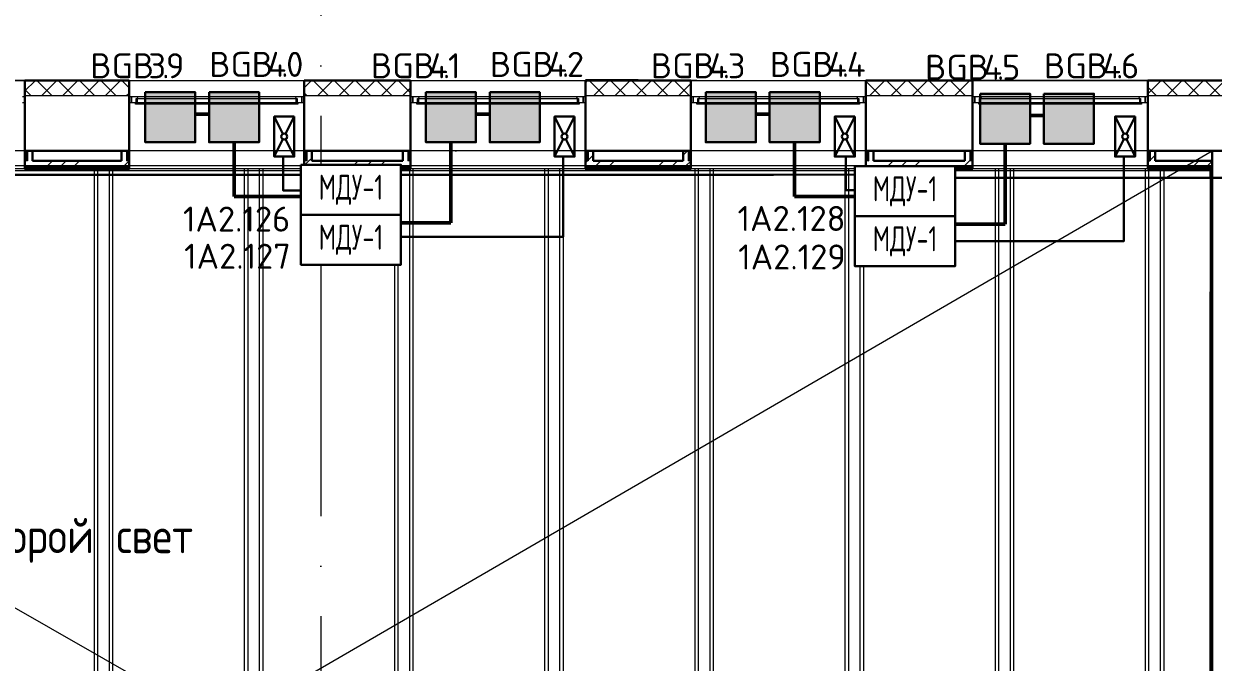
# Model space of a CAD drawing. Header units: millimetres. Extents: x -1073752 to 1436911, y -1379358 to 94781.
# Drawn here: x -1011670 to -999789, y -1089096 to -1082718 of the extents above; entities that cross this region are included whole.
import ezdxf
from ezdxf.enums import TextEntityAlignment as Align

# ---------------------------------------------------------------- set-up
doc = ezdxf.new("R2010")
doc.units = ezdxf.units.MM
doc.set_wipeout_variables(frame=1)
doc.linetypes.add('ADSK_Линия сетки', pattern=[25, 20, -2.5, 0, -2.5])
doc.linetypes.add('ADSK_Сверху', pattern=[450, 300, -150])
for name, color, linetype, lineweight in [('_ Окна', 7, 'Continuous', 9), ('BGB', 1, 'Continuous', 30), ('RC-Дымоудаление', 1, 'Continuous', 30), ('RC-Линии_связи-Адресные', 5, 'Continuous', 50), ('Аннотация', 7, 'Continuous', 18), ('лс', 5, 'Continuous', 30), ('Ограждение', 252, 'Continuous', 9), ('Окна', 7, 'Continuous', 9), ('Оси', 252, 'Continuous', 9), ('Перекрытие', 252, 'Continuous', 18), ('Стены внутренние', 7, 'Continuous', 18), ('Стены наружные', 7, 'Continuous', 18), ('Стены штриховка', 7, 'Continuous', 9)]:
    doc.layers.add(name, color=color, linetype=linetype, lineweight=lineweight)
doc.layers.add('RC-Позиционные_обозначения', color=7, linetype='Continuous')
doc.layers.add('TEXT1', color=7, linetype='Continuous')
doc.layers.add('Линии', color=7, linetype='Continuous', lineweight=9, true_color=0x00a600)
doc.styles.add('GOST Common_1', font='', dxfattribs={"width": 0.9, "height": 350})
doc.styles.add('ISOCPEUR', font='isocpeur.ttf', dxfattribs={"height": 250})
doc.styles.add('RubezhCAD', font='isocpeur.ttf')
doc.styles.get("Standard").update_dxf_attribs({"font": 'arial.ttf'})
doc.styles.get('GOST Common_1').set_extended_font_data('GOST Common')

# ---------------------------------------------------------------- blocks, each defined once
blk = doc.blocks.new('Перекрытия 1 - Перекрытия 1-1698725-3 этаж копия 1')
at = {"layer": 'Перекрытие', "ltscale": 100}
for p, q in [((13199, 26580), (13199, 15540)), ((13234, 26580), (13234, 15540)), ((13349, 26580), (13349, 15540)), ((13384, 26580), (13384, 15540)), ((14699, 26580), (14699, 15540)), ((14734, 26580), (14734, 15540)), ((14849, 26580), (14849, 15540)), ((14884, 26580), (14884, 15540)), ((16199, 26580), (16199, 15540)), ((16234, 26580), (16234, 15540)), ((16349, 26580), (16349, 15540)), ((16384, 26580), (16384, 15540)), ((17699, 26580), (17699, 15540)), ((17734, 26580), (17734, 15540)), ((17849, 26580), (17849, 15540)), ((17884, 26580), (17884, 15540)), ((19199, 26580), (19199, 15540)), ((19234, 26580), (19234, 15540)), ((19349, 26580), (19349, 15540)), ((19384, 26580), (19384, 15540)), ((20699, 26580), (20699, 15540)), ((20734, 26580), (20734, 15540)), ((20849, 26580), (20849, 15540)), ((20884, 26580), (20884, 15540)), ((22199, 26580), (22199, 15540)), ((22234, 26580), (22234, 15540)), ((22349, 26580), (22349, 15540)), ((22384, 26580), (22384, 15540)), ((23699, 26580), (23699, 15540)), ((23734, 15540), (23734, 26580)), ((23849, 26580), (23849, 15540)), ((23884, 26580), (23884, 15540))]:
    blk.add_line(p, q, dxfattribs=at)
blk = doc.blocks.new('3 этаж')
at = {"layer": '_ Окна', "color": 251, "true_color": 0x636466}
for p, q in [((289991, 29777), (289966, 29777)), ((289966, 29719), (289991, 29719)), ((291056, 29777), (291031, 29777)), ((291031, 29719), (291056, 29719)), ((291056, 29719), (291056, 29777)), ((292781, 29777), (292756, 29777)), ((292756, 29777), (292756, 29719)), ((292756, 29719), (292781, 29719)), ((293866, 29777), (293841, 29777)), ((293841, 29719), (293866, 29719)), ((293866, 29719), (293866, 29777)), ((295591, 29777), (295566, 29777)), ((295566, 29777), (295566, 29719)), ((295566, 29719), (295591, 29719)), ((296666, 29777), (296641, 29777)), ((296641, 29719), (296666, 29719)), ((296666, 29719), (296666, 29777)), ((298391, 29777), (298366, 29777)), ((298366, 29777), (298366, 29719)), ((298366, 29719), (298391, 29719)), ((299481, 29777), (299456, 29777)), ((299456, 29719), (299481, 29719)), ((299481, 29719), (299481, 29777)), ((301206, 29777), (301181, 29777)), ((301181, 29777), (301181, 29719)), ((301181, 29719), (301206, 29719))]:
    blk.add_line(p, q, dxfattribs=at)
at = {"layer": '_ Окна', "color": 251, "lineweight": 18, "true_color": 0x636466}
for p, q in [((291115, 29777), (291056, 29777)), ((291056, 29777), (291056, 29719)), ((291056, 29719), (291094, 29719)), ((291102, 29719), (291102, 29760)), ((291102, 29760), (291114, 29760)), ((291120, 29760), (291115, 29777)), ((292696, 29777), (292692, 29760)), ((292756, 29777), (292696, 29777)), ((292698, 29760), (292710, 29760)), ((292710, 29760), (292710, 29719)), ((292718, 29719), (292756, 29719)), ((292756, 29719), (292756, 29777)), ((293925, 29777), (293866, 29777)), ((293866, 29777), (293866, 29719)), ((293866, 29719), (293904, 29719)), ((293912, 29719), (293912, 29760)), ((293912, 29760), (293924, 29760)), ((293930, 29760), (293925, 29777)), ((295506, 29777), (295502, 29760)), ((295566, 29777), (295506, 29777)), ((295508, 29760), (295520, 29760)), ((295520, 29760), (295520, 29719)), ((295528, 29719), (295566, 29719)), ((295566, 29719), (295566, 29777)), ((296725, 29777), (296666, 29777)), ((296666, 29777), (296666, 29719)), ((296666, 29719), (296704, 29719)), ((296712, 29719), (296712, 29760)), ((296712, 29760), (296724, 29760)), ((296730, 29760), (296725, 29777)), ((298306, 29777), (298302, 29760)), ((298366, 29777), (298306, 29777)), ((298308, 29760), (298320, 29760)), ((298320, 29760), (298320, 29719)), ((298328, 29719), (298366, 29719)), ((298366, 29719), (298366, 29777)), ((299540, 29777), (299481, 29777)), ((299481, 29777), (299481, 29719)), ((299481, 29719), (299519, 29719)), ((299527, 29719), (299527, 29760)), ((299527, 29760), (299539, 29760)), ((299545, 29760), (299540, 29777)), ((301121, 29777), (301117, 29760)), ((301181, 29777), (301121, 29777)), ((301123, 29760), (301135, 29760)), ((301135, 29760), (301135, 29719)), ((301143, 29719), (301181, 29719)), ((301181, 29719), (301181, 29777))]:
    blk.add_line(p, q, dxfattribs=at)
at = {"layer": 'Линии', "color": 251, "linetype": 'ADSK_Сверху', "ltscale": 200, "true_color": 0x636466}
for p, q in [((282206, 17837), (301851, 29237)), ((282206, 29062), (301851, 17837))]:
    blk.add_line(p, q, dxfattribs=at)
at = {"layer": 'Ограждение', "color": 251, "true_color": 0x636466}
for p, q in [((301836, 29037), (282221, 29037)), ((289991, 29037), (288241, 29037)), ((289991, 29057), (289991, 29037)), ((291031, 29037), (291031, 29057)), ((292781, 29037), (291031, 29037)), ((292781, 29057), (292781, 29037)), ((293841, 29037), (293841, 29057)), ((295591, 29037), (293841, 29037)), ((295591, 29057), (295591, 29037)), ((296641, 29037), (296641, 29057)), ((298391, 29037), (296641, 29037)), ((298391, 29057), (298391, 29037)), ((299456, 29037), (299456, 29057)), ((301206, 29037), (299456, 29037)), ((301206, 29057), (301206, 29037)), ((301826, 29037), (301826, 28957)), ((301836, 28957), (301826, 28957)), ((301826, 27827), (301836, 27827)), ((301826, 27827), (301826, 19267))]:
    blk.add_line(p, q, dxfattribs=at)
at = {"layer": 'Окна', "color": 251, "true_color": 0x636466}
for p, q in [((291094, 29719), (292718, 29719)), ((291094, 29702), (291094, 29719)), ((291114, 29760), (292698, 29760)), ((291114, 29719), (291114, 29760)), ((292696, 29777), (291115, 29777)), ((292698, 29760), (292698, 29719)), ((292718, 29719), (292718, 29702)), ((293904, 29719), (295528, 29719)), ((293904, 29702), (293904, 29719)), ((293924, 29760), (295508, 29760)), ((293924, 29719), (293924, 29760)), ((295506, 29777), (293925, 29777)), ((295508, 29760), (295508, 29719)), ((295528, 29719), (295528, 29702)), ((296704, 29719), (298328, 29719)), ((296704, 29702), (296704, 29719)), ((296724, 29760), (298308, 29760)), ((296724, 29719), (296724, 29760)), ((298306, 29777), (296725, 29777)), ((298308, 29760), (298308, 29719)), ((298328, 29719), (298328, 29702)), ((299519, 29719), (301143, 29719)), ((299519, 29702), (299519, 29719)), ((299539, 29760), (301123, 29760)), ((299539, 29719), (299539, 29760)), ((301121, 29777), (299540, 29777)), ((301123, 29760), (301123, 29719)), ((301143, 29719), (301143, 29702)), ((292718, 29702), (291094, 29702)), ((295528, 29702), (293904, 29702)), ((298328, 29702), (296704, 29702)), ((301143, 29702), (299519, 29702))]:
    blk.add_line(p, q, dxfattribs=at)
at = {"layer": 'Оси', "color": 251, "linetype": 'ADSK_Линия сетки', "ltscale": 200, "true_color": 0x636466}
for p, q in [((292946, 34587), (292946, -31390)), ((308796, 29237), (237074, 29237))]:
    blk.add_line(p, q, dxfattribs=at)
at = {"layer": 'Стены внутренние', "color": 251, "true_color": 0x636466}
for p, q in [((288241, 29939), (289991, 29939)), ((291031, 29939), (292781, 29939)), ((293841, 29939), (295591, 29939)), ((296641, 29939), (298391, 29939)), ((299456, 29939), (301206, 29939)), ((291031, 29787), (289991, 29787)), ((293841, 29787), (292781, 29787)), ((296641, 29787), (295591, 29787)), ((299456, 29787), (298391, 29787)), ((302276, 29787), (301206, 29787)), ((289991, 29237), (288241, 29237)), ((292781, 29237), (291031, 29237)), ((295591, 29237), (293841, 29237)), ((298391, 29237), (296641, 29237)), ((301206, 29237), (299456, 29237))]:
    blk.add_line(p, q, dxfattribs=at)
at = {"layer": 'Стены внутренние', "color": 251, "lineweight": 30, "true_color": 0x636466}
for p, q in [((289991, 29237), (289991, 29939)), ((289991, 29939), (291031, 29939)), ((291031, 29237), (291031, 29939)), ((292781, 29237), (292781, 29939)), ((292781, 29939), (293841, 29939)), ((293841, 29237), (293841, 29939)), ((295591, 29237), (295591, 29939)), ((295591, 29939), (296641, 29939)), ((296641, 29237), (296641, 29939)), ((298391, 29237), (298391, 29939)), ((298391, 29939), (299456, 29939)), ((299456, 29237), (299456, 29939)), ((301206, 29237), (301206, 29939)), ((301206, 29939), (302276, 29939)), ((290066, 29237), (290956, 29237)), ((292856, 29237), (293766, 29237)), ((295666, 29237), (296566, 29237)), ((298466, 29237), (299381, 29237)), ((301971, 29237), (301281, 29237)), ((301851, 29137), (301851, 29237)), ((301851, 29062), (301851, 29062))]:
    blk.add_line(p, q, dxfattribs=at)
at = {"layer": 'Стены внутренние', "color": 251, "linetype": 'Continuous', "lineweight": 9, "true_color": 0x636466}
for p, q in [((289991, 29835), (290093, 29937)), ((290052, 29787), (289991, 29848)), ((290264, 29787), (290114, 29937)), ((290155, 29787), (290305, 29937)), ((290477, 29787), (290327, 29937)), ((290367, 29787), (290517, 29937)), ((290461, 29939), (290460, 29937)), ((290689, 29787), (290539, 29937)), ((290552, 29937), (290551, 29939)), ((290579, 29787), (290729, 29937)), ((290901, 29787), (290751, 29937)), ((290791, 29787), (290941, 29937)), ((291029, 29871), (290963, 29937)), ((292783, 29896), (292781, 29893)), ((292783, 29869), (292850, 29937)), ((293022, 29787), (292872, 29937)), ((292913, 29787), (293063, 29937)), ((292924, 29939), (292923, 29937)), ((293234, 29787), (293084, 29937)), ((293125, 29787), (293275, 29937)), ((293446, 29787), (293296, 29937)), ((293337, 29787), (293487, 29937)), ((293368, 29937), (293367, 29939)), ((293659, 29787), (293509, 29937)), ((293549, 29787), (293699, 29937)), ((293841, 29816), (293721, 29937)), ((293761, 29787), (293839, 29864)), ((295591, 29908), (295593, 29908)), ((295593, 29921), (295608, 29937)), ((295780, 29787), (295630, 29937)), ((295670, 29787), (295820, 29937)), ((295740, 29939), (295739, 29937)), ((295831, 29937), (295830, 29939)), ((295992, 29787), (295842, 29937)), ((295882, 29787), (296032, 29937)), ((296204, 29787), (296054, 29937)), ((296095, 29787), (296245, 29937)), ((296416, 29787), (296266, 29937)), ((296307, 29787), (296457, 29937)), ((296628, 29787), (296478, 29937)), ((296519, 29787), (296639, 29906)), ((298538, 29787), (298393, 29931)), ((298428, 29787), (298578, 29937)), ((298750, 29787), (298600, 29937)), ((298640, 29787), (298790, 29937)), ((298647, 29937), (298646, 29939)), ((298962, 29787), (298812, 29937)), ((298852, 29787), (299002, 29937)), ((299174, 29787), (299024, 29937)), ((299064, 29787), (299214, 29937)), ((299386, 29787), (299236, 29937)), ((299277, 29787), (299427, 29937)), ((299454, 29931), (299448, 29937)), ((301206, 29807), (301336, 29937)), ((301295, 29787), (301208, 29874)), ((301254, 29939), (301253, 29937)), ((301507, 29787), (301357, 29937)), ((301398, 29787), (301548, 29937)), ((301720, 29787), (301570, 29937)), ((301610, 29787), (301760, 29937)), ((301932, 29787), (301782, 29937)), ((301822, 29787), (301972, 29937)), ((291003, 29787), (291031, 29814)), ((292810, 29787), (292781, 29816))]:
    blk.add_line(p, q, dxfattribs=at)
at = {"layer": 'Стены наружные', "color": 251, "true_color": 0x636466}
for p, q in [((287746, 29944), (290506, 29944)), ((290506, 29939), (290506, 29944)), ((290511, 29944), (291031, 29944)), ((290511, 29939), (290511, 29944)), ((291031, 29939), (291031, 29944)), ((292781, 29944), (292781, 29939)), ((292781, 29944), (293841, 29944)), ((293311, 29939), (293311, 29944)), ((293841, 29939), (293841, 29944)), ((296116, 29944), (296701, 29944)), ((296146, 29939), (296146, 29944)), ((296701, 29944), (296701, 29939)), ((298391, 29944), (302301, 29944)), ((298391, 29939), (298391, 29944)), ((298926, 29944), (298926, 29939)), ((301751, 29939), (301751, 29944)), ((289991, 29087), (288241, 29087)), ((289991, 29057), (288241, 29057)), ((292781, 29087), (291031, 29087)), ((292781, 29057), (291031, 29057)), ((295591, 29087), (293841, 29087)), ((295591, 29057), (293841, 29057)), ((298391, 29087), (296641, 29087)), ((298391, 29057), (296641, 29057)), ((301206, 29087), (299456, 29087)), ((301206, 29057), (299456, 29057))]:
    blk.add_line(p, q, dxfattribs=at)
at = {"layer": 'Стены наружные', "color": 251, "lineweight": 30, "true_color": 0x636466}
for p, q in [((296116, 29944), (295591, 29944)), ((295591, 29944), (295591, 29939)), ((296116, 29944), (296116, 29939)), ((289991, 29062), (289991, 29237)), ((290066, 29237), (289991, 29237)), ((290066, 29237), (290066, 29137)), ((290956, 29137), (290956, 29237)), ((291031, 29237), (290956, 29237)), ((291031, 29237), (291031, 29062)), ((292781, 29062), (292781, 29237)), ((292856, 29237), (292781, 29237)), ((292856, 29237), (292856, 29137)), ((293766, 29137), (293766, 29237)), ((293841, 29237), (293766, 29237)), ((293841, 29237), (293841, 29062)), ((295591, 29062), (295591, 29237)), ((295666, 29237), (295591, 29237)), ((295666, 29237), (295666, 29137)), ((296566, 29137), (296566, 29237)), ((296641, 29237), (296566, 29237)), ((296641, 29237), (296641, 29062)), ((298391, 29062), (298391, 29237)), ((298466, 29237), (298391, 29237)), ((298466, 29237), (298466, 29137)), ((299381, 29137), (299381, 29237)), ((299456, 29237), (299381, 29237)), ((299456, 29237), (299456, 29062)), ((301206, 29062), (301206, 29237)), ((301281, 29237), (301206, 29237)), ((301281, 29237), (301281, 29137)), ((290066, 29137), (290956, 29137)), ((292856, 29137), (293766, 29137)), ((295666, 29137), (296566, 29137)), ((298466, 29137), (299381, 29137)), ((301281, 29137), (301851, 29137)), ((301851, 29062), (301851, 29137)), ((289991, 29057), (289991, 29062)), ((289991, 29057), (291031, 29057)), ((291031, 29057), (291031, 29062)), ((292781, 29057), (292781, 29062)), ((292781, 29057), (293841, 29057)), ((293841, 29057), (293841, 29062)), ((295591, 29057), (295591, 29062)), ((295591, 29057), (296641, 29057)), ((296641, 29057), (296641, 29062)), ((298391, 29057), (298391, 29062)), ((298391, 29057), (299456, 29057)), ((299456, 29057), (299456, 29062)), ((301206, 29057), (301206, 29062)), ((301836, 29057), (301206, 29057)), ((301836, 29062), (301851, 29062)), ((301851, 29062), (301836, 29062)), ((301836, 29057), (301836, 18017)), ((301851, 17937), (301851, 29062))]:
    blk.add_line(p, q, dxfattribs=at)
at = {"layer": 'Стены наружные', "color": 251, "linetype": 'Continuous', "lineweight": 9, "true_color": 0x636466}
for p, q in [((295743, 29944), (295740, 29939)), ((295830, 29939), (295827, 29944)), ((292781, 29230), (292787, 29237)), ((293828, 29217), (293841, 29230)), ((296566, 29194), (296609, 29237)), ((289991, 29198), (290003, 29211)), ((290003, 29211), (290016, 29223)), ((290217, 29087), (290267, 29137)), ((290352, 29087), (290402, 29137)), ((290487, 29087), (290537, 29137)), ((290981, 29087), (291031, 29137)), ((291006, 29152), (291018, 29165)), ((291018, 29165), (291031, 29177)), ((292781, 29090), (292827, 29137)), ((292827, 29137), (292856, 29165)), ((293271, 29087), (293321, 29137)), ((293406, 29087), (293456, 29137)), ((293540, 29087), (293590, 29137)), ((293816, 29205), (293828, 29217)), ((295591, 29117), (295611, 29137)), ((295616, 29142), (295666, 29192)), ((295695, 29087), (295745, 29137)), ((295830, 29087), (295880, 29137)), ((296324, 29087), (296374, 29137)), ((296459, 29087), (296509, 29137)), ((296594, 29087), (296641, 29134)), ((298414, 29137), (298416, 29138)), ((298614, 29087), (298664, 29137)), ((298749, 29087), (298799, 29137)), ((298884, 29087), (298934, 29137)), ((299377, 29087), (299427, 29137)), ((299427, 29137), (299431, 29140)), ((301206, 29170), (301218, 29183)), ((301206, 29119), (301224, 29137)), ((301218, 29183), (301231, 29195)), ((301231, 29144), (301281, 29194)), ((301667, 29087), (301717, 29137)), ((301802, 29087), (301851, 29135)), ((290061, 29057), (290066, 29062)), ((290066, 29062), (290079, 29074)), ((290079, 29074), (290091, 29087)), ((290278, 29062), (290291, 29074)), ((290291, 29074), (290303, 29087)), ((290486, 29057), (290491, 29062)), ((290491, 29062), (290503, 29074)), ((290503, 29074), (290516, 29087)), ((290703, 29062), (290715, 29074)), ((290715, 29074), (290728, 29087)), ((290910, 29057), (290915, 29062)), ((290915, 29062), (290927, 29074)), ((290927, 29074), (290940, 29087)), ((292824, 29062), (292837, 29074)), ((292837, 29074), (292849, 29087)), ((293031, 29057), (293036, 29062)), ((293036, 29062), (293049, 29074)), ((293049, 29074), (293061, 29087)), ((293248, 29062), (293261, 29074)), ((293261, 29074), (293273, 29087)), ((293455, 29057), (293460, 29062)), ((293460, 29062), (293473, 29074)), ((293473, 29074), (293485, 29087)), ((293673, 29062), (293685, 29074)), ((293685, 29074), (293698, 29087)), ((295591, 29071), (295594, 29074)), ((295594, 29074), (295607, 29087)), ((295794, 29062), (295806, 29074)), ((295806, 29074), (295819, 29087)), ((296001, 29057), (296006, 29062)), ((296006, 29062), (296019, 29074)), ((296019, 29074), (296031, 29087)), ((296218, 29062), (296231, 29074)), ((296231, 29074), (296243, 29087)), ((296425, 29057), (296430, 29062)), ((296430, 29062), (296443, 29074)), ((296443, 29074), (296455, 29087)), ((298547, 29057), (298552, 29062)), ((298552, 29062), (298564, 29074)), ((298564, 29074), (298577, 29087)), ((298764, 29062), (298776, 29074)), ((298776, 29074), (298789, 29087)), ((298971, 29057), (298976, 29062)), ((298976, 29062), (298988, 29074)), ((298988, 29074), (299001, 29087)), ((299188, 29062), (299200, 29074)), ((299200, 29074), (299213, 29087)), ((299395, 29057), (299400, 29062)), ((299400, 29062), (299413, 29074)), ((299413, 29074), (299425, 29087)), ((301309, 29062), (301322, 29074)), ((301322, 29074), (301334, 29087)), ((301516, 29057), (301521, 29062)), ((301521, 29062), (301534, 29074)), ((301534, 29074), (301546, 29087)), ((301734, 29062), (301746, 29074)), ((301746, 29074), (301759, 29087))]:
    blk.add_line(p, q, dxfattribs=at)
at = {"layer": 'Стены штриховка', "color": 251, "true_color": 0x636466}
for p, q in [((289991, 29863), (289993, 29863)), ((289993, 29863), (289993, 29937)), ((289993, 29937), (291029, 29937)), ((291029, 29937), (291029, 29863)), ((291029, 29863), (291031, 29863)), ((292781, 29863), (292783, 29863)), ((292783, 29863), (292783, 29937)), ((292783, 29937), (293839, 29937)), ((293839, 29937), (293839, 29863)), ((293839, 29863), (293841, 29863)), ((295591, 29863), (295593, 29863)), ((295593, 29863), (295593, 29937)), ((295593, 29937), (296639, 29937)), ((296639, 29937), (296639, 29863)), ((296639, 29863), (296641, 29863)), ((298391, 29863), (298393, 29863)), ((298393, 29863), (298393, 29937)), ((298393, 29937), (299454, 29937)), ((299454, 29937), (299454, 29863)), ((299454, 29863), (299456, 29863)), ((301206, 29863), (301208, 29863)), ((301208, 29863), (301208, 29937)), ((301208, 29937), (302274, 29937)), ((290003, 29237), (290003, 29137)), ((290016, 29237), (290016, 29137)), ((291006, 29237), (291006, 29137)), ((291018, 29237), (291018, 29137)), ((292793, 29237), (292793, 29137)), ((292806, 29237), (292806, 29137)), ((293816, 29237), (293816, 29137)), ((293828, 29237), (293828, 29137)), ((295603, 29237), (295603, 29137)), ((295616, 29237), (295616, 29137)), ((296616, 29237), (296616, 29137)), ((296628, 29237), (296628, 29137)), ((298403, 29237), (298403, 29137)), ((298416, 29237), (298416, 29137)), ((299431, 29237), (299431, 29137)), ((299443, 29237), (299443, 29137)), ((301218, 29237), (301218, 29137)), ((301231, 29237), (301231, 29137)), ((290016, 29137), (289991, 29137)), ((291031, 29137), (291006, 29137)), ((292806, 29137), (292781, 29137)), ((293841, 29137), (293816, 29137)), ((295616, 29137), (295591, 29137)), ((296641, 29137), (296616, 29137)), ((298416, 29137), (298391, 29137)), ((299456, 29137), (299431, 29137)), ((301231, 29137), (301206, 29137)), ((291031, 29087), (289991, 29087)), ((291031, 29074), (289991, 29074)), ((291031, 29062), (289991, 29062)), ((289991, 29062), (291031, 29062)), ((293841, 29087), (292781, 29087)), ((293841, 29074), (292781, 29074)), ((293841, 29062), (292781, 29062)), ((292781, 29062), (293841, 29062)), ((296641, 29087), (295591, 29087)), ((296641, 29074), (295591, 29074)), ((296641, 29062), (295591, 29062)), ((295591, 29062), (296641, 29062)), ((299456, 29087), (298391, 29087)), ((299456, 29074), (298391, 29074)), ((299456, 29062), (298391, 29062)), ((298391, 29062), (299456, 29062)), ((301851, 29087), (301206, 29087)), ((301851, 29074), (301206, 29074)), ((301836, 29062), (301206, 29062)), ((301206, 29062), (301836, 29062)), ((301836, 29057), (301836, 29062))]:
    blk.add_line(p, q, dxfattribs=at)
at = {"layer": 'Перекрытие', "color": 251, "true_color": 0x636466}
blk.add_blockref('Перекрытия 1 - Перекрытия 1-1698725-3 этаж копия 1', (277482, 2476), dxfattribs=at)
at = {"layer": 'Аннотация', "color": 251, "true_color": 0x636466, "style": 'GOST Common_1', "width": 0.9}
for s, p in [('Второй', (289356, 25217)), ('свет', (290904, 25217))]:
    blk.add_text(s, height=350, dxfattribs=at).set_placement(p)
blk = doc.blocks.new('*U2731')
at = {"layer": 'BGB'}
h = blk.add_hatch(color=256, dxfattribs=at)
h.paths.add_polyline_path([(250, -250), (250, 250), (-250, 250), (-250, -250)])
h.paths.add_polyline_path([(-217, -75), (-217, 75), (217, 75), (217, -75)], flags=16)
at = {"layer": 'BGB', "true_color": 0xffffff}
blk.add_hatch(color=7, dxfattribs=at).paths.add_polyline_path([(217, -75), (217, 75), (-217, 75), (-217, -75)])
at = {"layer": 'BGB'}
blk.add_lwpolyline([(-250, 250), (-250, -250), (250, -250), (250, 250)], close=True, dxfattribs=at)
at = {"layer": 'TEXT1', "style": 'RubezhCAD'}
for s, p in [('BGB', (-799, 389)), ('.', (-81, 389))]:
    blk.add_text(s, height=250, dxfattribs=at).set_placement(p)
blk.add_attdef('PPK', text='', height=250, dxfattribs=at).set_placement((-810, 389), align=Align.RIGHT)
for tag, p in [('SHL', (-218, 389)), ('N', (-37, 389))]:
    blk.add_attdef(tag, p, '', height=250, dxfattribs=at)
blk = doc.blocks.new('*U2732')
at = {"layer": 'BGB'}
h = blk.add_hatch(color=256, dxfattribs=at)
h.paths.add_polyline_path([(250, -250), (250, 250), (-250, 250), (-250, -250)])
h.paths.add_polyline_path([(-217, -75), (-217, 75), (217, 75), (217, -75)], flags=16)
at = {"layer": 'BGB', "true_color": 0xffffff}
blk.add_hatch(color=7, dxfattribs=at).paths.add_polyline_path([(217, -75), (217, 75), (-217, 75), (-217, -75)])
at = {"layer": 'BGB'}
blk.add_lwpolyline([(-250, 250), (-250, -250), (250, -250), (250, 250)], close=True, dxfattribs=at)
at = {"layer": 'TEXT1', "style": 'RubezhCAD'}
for s, p in [('BGB', (-248, 403)), ('.', (471, 403))]:
    blk.add_text(s, height=250, dxfattribs=at).set_placement(p)
blk.add_attdef('PPK', text='', height=250, dxfattribs=at).set_placement((-258, 403), align=Align.RIGHT)
for tag, p in [('SHL', (334, 403)), ('N', (514, 403))]:
    blk.add_attdef(tag, p, '', height=250, dxfattribs=at)
blk = doc.blocks.new('*U2710')
at = {"layer": 'BGB'}
h = blk.add_hatch(color=256, dxfattribs=at)
h.paths.add_polyline_path([(250, -250), (250, 250), (-250, 250), (-250, -250)])
h.paths.add_polyline_path([(-217, -75), (-217, 75), (217, 75), (217, -75)], flags=16)
at = {"layer": 'BGB', "true_color": 0xffffff}
blk.add_hatch(color=7, dxfattribs=at).paths.add_polyline_path([(217, -75), (217, 75), (-217, 75), (-217, -75)])
at = {"layer": 'BGB'}
blk.add_lwpolyline([(-250, 250), (-250, -250), (250, -250), (250, 250)], close=True, dxfattribs=at)
at = {"layer": 'TEXT1', "style": 'RubezhCAD'}
for s, p in [('BGB', (-799, 389)), ('.', (-81, 389))]:
    blk.add_text(s, height=250, dxfattribs=at).set_placement(p)
blk.add_attdef('PPK', text='', height=250, dxfattribs=at).set_placement((-810, 389), align=Align.RIGHT)
for tag, p in [('SHL', (-218, 389)), ('N', (-37, 389))]:
    blk.add_attdef(tag, p, '', height=250, dxfattribs=at)
blk = doc.blocks.new('*U2711')
at = {"layer": 'BGB'}
h = blk.add_hatch(color=256, dxfattribs=at)
h.paths.add_polyline_path([(250, -250), (250, 250), (-250, 250), (-250, -250)])
h.paths.add_polyline_path([(-217, -75), (-217, 75), (217, 75), (217, -75)], flags=16)
at = {"layer": 'BGB', "true_color": 0xffffff}
blk.add_hatch(color=7, dxfattribs=at).paths.add_polyline_path([(217, -75), (217, 75), (-217, 75), (-217, -75)])
at = {"layer": 'BGB'}
blk.add_lwpolyline([(-250, 250), (-250, -250), (250, -250), (250, 250)], close=True, dxfattribs=at)
at = {"layer": 'TEXT1', "style": 'RubezhCAD'}
for s, p in [('BGB', (-248, 403)), ('.', (471, 403))]:
    blk.add_text(s, height=250, dxfattribs=at).set_placement(p)
blk.add_attdef('PPK', text='', height=250, dxfattribs=at).set_placement((-258, 403), align=Align.RIGHT)
for tag, p in [('SHL', (334, 403)), ('N', (514, 403))]:
    blk.add_attdef(tag, p, '', height=250, dxfattribs=at)
blk = doc.blocks.new('*U2714')
at = {"layer": 'BGB'}
h = blk.add_hatch(color=256, dxfattribs=at)
h.paths.add_polyline_path([(250, -250), (250, 250), (-250, 250), (-250, -250)])
h.paths.add_polyline_path([(-217, -75), (-217, 75), (217, 75), (217, -75)], flags=16)
at = {"layer": 'BGB', "true_color": 0xffffff}
blk.add_hatch(color=7, dxfattribs=at).paths.add_polyline_path([(217, -75), (217, 75), (-217, 75), (-217, -75)])
at = {"layer": 'BGB'}
blk.add_lwpolyline([(-250, 250), (-250, -250), (250, -250), (250, 250)], close=True, dxfattribs=at)
at = {"layer": 'TEXT1', "style": 'RubezhCAD'}
for s, p in [('BGB', (-799, 389)), ('.', (-81, 389))]:
    blk.add_text(s, height=250, dxfattribs=at).set_placement(p)
blk.add_attdef('PPK', text='', height=250, dxfattribs=at).set_placement((-810, 389), align=Align.RIGHT)
for tag, p in [('SHL', (-218, 389)), ('N', (-37, 389))]:
    blk.add_attdef(tag, p, '', height=250, dxfattribs=at)
blk = doc.blocks.new('*U2715')
at = {"layer": 'BGB'}
h = blk.add_hatch(color=256, dxfattribs=at)
h.paths.add_polyline_path([(250, -250), (250, 250), (-250, 250), (-250, -250)])
h.paths.add_polyline_path([(-217, -75), (-217, 75), (217, 75), (217, -75)], flags=16)
at = {"layer": 'BGB', "true_color": 0xffffff}
blk.add_hatch(color=7, dxfattribs=at).paths.add_polyline_path([(217, -75), (217, 75), (-217, 75), (-217, -75)])
at = {"layer": 'BGB'}
blk.add_lwpolyline([(-250, 250), (-250, -250), (250, -250), (250, 250)], close=True, dxfattribs=at)
at = {"layer": 'TEXT1', "style": 'RubezhCAD'}
for s, p in [('BGB', (-248, 403)), ('.', (471, 403))]:
    blk.add_text(s, height=250, dxfattribs=at).set_placement(p)
blk.add_attdef('PPK', text='', height=250, dxfattribs=at).set_placement((-258, 403), align=Align.RIGHT)
for tag, p in [('SHL', (334, 403)), ('N', (514, 403))]:
    blk.add_attdef(tag, p, '', height=250, dxfattribs=at)
blk = doc.blocks.new('*U2733')
at = {"layer": 'BGB'}
h = blk.add_hatch(color=256, dxfattribs=at)
h.paths.add_polyline_path([(250, -250), (250, 250), (-250, 250), (-250, -250)])
h.paths.add_polyline_path([(-217, -75), (-217, 75), (217, 75), (217, -75)], flags=16)
at = {"layer": 'BGB', "true_color": 0xffffff}
blk.add_hatch(color=7, dxfattribs=at).paths.add_polyline_path([(217, -75), (217, 75), (-217, 75), (-217, -75)])
at = {"layer": 'BGB'}
blk.add_lwpolyline([(-250, 250), (-250, -250), (250, -250), (250, 250)], close=True, dxfattribs=at)
at = {"layer": 'TEXT1', "style": 'RubezhCAD'}
for s, p in [('BGB', (-799, 389)), ('.', (-81, 389))]:
    blk.add_text(s, height=250, dxfattribs=at).set_placement(p)
blk.add_attdef('PPK', text='', height=250, dxfattribs=at).set_placement((-810, 389), align=Align.RIGHT)
for tag, p in [('SHL', (-218, 389)), ('N', (-37, 389))]:
    blk.add_attdef(tag, p, '', height=250, dxfattribs=at)
blk = doc.blocks.new('*U2734')
at = {"layer": 'BGB'}
h = blk.add_hatch(color=256, dxfattribs=at)
h.paths.add_polyline_path([(250, -250), (250, 250), (-250, 250), (-250, -250)])
h.paths.add_polyline_path([(-217, -75), (-217, 75), (217, 75), (217, -75)], flags=16)
at = {"layer": 'BGB', "true_color": 0xffffff}
blk.add_hatch(color=7, dxfattribs=at).paths.add_polyline_path([(217, -75), (217, 75), (-217, 75), (-217, -75)])
at = {"layer": 'BGB'}
blk.add_lwpolyline([(-250, 250), (-250, -250), (250, -250), (250, 250)], close=True, dxfattribs=at)
at = {"layer": 'TEXT1', "style": 'RubezhCAD'}
for s, p in [('BGB', (-248, 403)), ('.', (471, 403))]:
    blk.add_text(s, height=250, dxfattribs=at).set_placement(p)
blk.add_attdef('PPK', text='', height=250, dxfattribs=at).set_placement((-258, 403), align=Align.RIGHT)
for tag, p in [('SHL', (334, 403)), ('N', (514, 403))]:
    blk.add_attdef(tag, p, '', height=250, dxfattribs=at)
blk = doc.blocks.new('A$C73BA6E17')
at = {"color": 5, "lineweight": 30}
for points in [[(0, 200), (400, 200), (400, 0), (0, 0), (0, 200)], [(0, 200), (173, 113)], [(400, 200), (227, 113)], [(173, 87), (0, 0)], [(227, 87), (400, 0)]]:
    blk.add_lwpolyline(points, dxfattribs=at)
blk.add_circle((200, 100), 30, dxfattribs=at)
blk = doc.blocks.new('RC-UGO-MDU-01')
at = {"layer": 'RC-Дымоудаление'}
blk.add_point((0, 0), dxfattribs=at)
blk.add_wipeout([(5, 2.5), (5, -2.5), (-5, -2.5), (-5, 2.5)]).dxf.layer = 'RC-Дымоудаление'
blk.add_wipeout([(-5, -2.5), (-5, 2.5), (5, 2.5), (5, -2.5)]).dxf.layer = 'RC-Дымоудаление'
blk.add_lwpolyline([(-5, 2.5), (5, 2.5), (5, -2.5), (-5, -2.5), (-5, 2.5)], close=True, dxfattribs=at)
at = {"layer": 'RC-Дымоудаление', "ltscale": 100, "style": 'ISOCPEUR', "width": 0.7}
blk.add_text('МДУ-1', height=2.5, dxfattribs=at).set_placement((0, 0), align=Align.MIDDLE)
at = {"layer": 'RC-Дымоудаление'}
blk.add_attdef('PSTN', text='', height=2.5, dxfattribs=at).set_placement((5.82, 2.37), align=Align.BOTTOM_CENTER)

msp = doc.modelspace()

# ---------------------------------------------------------------- linework, layer by layer
at = {"layer": 'RC-Линии_связи-Адресные', "color": 3, "ltscale": 2}
for p, q in [((-1009957.2, -1083620.2), (-1009820, -1083620.2)), ((-1007153.1, -1083620.2), (-1007015.9, -1083620.2)), ((-1004357.2, -1083620.2), (-1004220, -1083620.2)), ((-1001618.1, -1083635.2), (-1001480.9, -1083635.2)), ((-1009570, -1083901.8), (-1009570, -1084443.9)), ((-1007403.1, -1083901.8), (-1007403.1, -1084705.2)), ((-1003970, -1083901.8), (-1003970, -1084443.9)), ((-1001868.1, -1083916.8), (-1001868.1, -1084720.2)), ((-1009570, -1084443.9), (-1008909.7, -1084443.9)), ((-1003970, -1084443.9), (-1003367.1, -1084443.9)), ((-1007403.1, -1084705.2), (-1007902.4, -1084705.2)), ((-1001868.1, -1084720.2), (-1002367.5, -1084720.2))]:
    msp.add_line(p, q, dxfattribs=at)
at = {"layer": 'лс', "color": 5}
for p, q in [((-1009798.4, -1084227), (-1012581.9, -1084227)), ((-1007002, -1084227), (-1009798.4, -1084227)), ((-1004180, -1084227), (-1007002, -1084227)), ((-1003367.1, -1084224.1), (-1004180, -1084227)), ((-1002367.5, -1084256.5), (-999341, -1084256.5))]:
    msp.add_line(p, q, dxfattribs=at)
at = {"layer": 'лс', "color": 11}
for points in [[(-1008902, -1084384), (-1009078.4, -1084384), (-1009078.4, -1084045)], [(-1007902.4, -1084845.5), (-1006282, -1084845.5), (-1006282, -1084045)], [(-1003367.1, -1084379.7), (-1003460, -1084379.7), (-1003460, -1084045)], [(-1002367.5, -1084890.4), (-1000681.8, -1084890.4), (-1000681.8, -1084045)]]:
    msp.add_lwpolyline(points, dxfattribs=at)

# ---------------------------------------------------------------- block references
msp.add_blockref('3 этаж', (-1301649.5, -1113224.3))
at = {"rotation": 270}
for p in [(-1009168.7, -1083645), (-1006368.7, -1083645), (-1003568.7, -1083645), (-1000768.7, -1083645)]:
    msp.add_blockref('A$C73BA6E17', p, dxfattribs=at)
at = {"layer": 'BGB'}
ref = msp.add_blockref('*U2731', (-1010207.2, -1083651.8), dxfattribs=at)
ref.add_attrib('SHL', '39', (-1010425.3, -1083262.8), dxfattribs={"layer": 'TEXT1', "height": 250, "style": 'RubezhCAD'})
ref = msp.add_blockref('*U2732', (-1009570, -1083651.8), dxfattribs=at)
ref.add_attrib('SHL', '40', (-1009236.4, -1083248.8), dxfattribs={"layer": 'TEXT1', "height": 250, "style": 'RubezhCAD'})
ref = msp.add_blockref('*U2714', (-1007403.1, -1083651.8), dxfattribs=at)
ref.add_attrib('SHL', '41', (-1007621.2, -1083262.8), dxfattribs={"layer": 'TEXT1', "height": 250, "style": 'RubezhCAD'})
ref = msp.add_blockref('*U2715', (-1006765.9, -1083651.8), dxfattribs=at)
ref.add_attrib('SHL', '42', (-1006432.3, -1083248.8), dxfattribs={"layer": 'TEXT1', "height": 250, "style": 'RubezhCAD'})
ref = msp.add_blockref('*U2710', (-1004607.2, -1083651.8), dxfattribs=at)
ref.add_attrib('SHL', '43', (-1004825.3, -1083262.8), dxfattribs={"layer": 'TEXT1', "height": 250, "style": 'RubezhCAD'})
ref = msp.add_blockref('*U2711', (-1003970, -1083651.8), dxfattribs=at)
ref.add_attrib('SHL', '44', (-1003636.4, -1083248.8), dxfattribs={"layer": 'TEXT1', "height": 250, "style": 'RubezhCAD'})
ref = msp.add_blockref('*U2733', (-1001868.1, -1083666.8), dxfattribs=at)
ref.add_attrib('SHL', '45', (-1002086.2, -1083277.8), dxfattribs={"layer": 'TEXT1', "height": 250, "style": 'RubezhCAD'})
ref = msp.add_blockref('*U2734', (-1001230.9, -1083666.8), dxfattribs=at)
ref.add_attrib('SHL', '46', (-1000897.3, -1083263.8), dxfattribs={"layer": 'TEXT1', "height": 250, "style": 'RubezhCAD'})

# ---------------------------------------------------------------- next in the draw order: block references
at = {"layer": 'RC-Дымоудаление', "color": 4, "linetype": 'Continuous', "lineweight": 40, "ltscale": 15}
ref = msp.add_blockref('RC-UGO-MDU-01', (-1008402.2, -1084376.8), dxfattribs=dict(at, xscale=100, yscale=100, zscale=100))
ref.add_attrib('PSTN', '1А2.126', dxfattribs={"layer": 'RC-Позиционные_обозначения', "height": 250, "style": 'RubezhCAD'}).set_placement((-1009544.8, -1084869.3), align=Align.BOTTOM_CENTER)
ref = msp.add_blockref('RC-UGO-MDU-01', (-1002867.3, -1084391.8), dxfattribs=dict(at, xscale=100, yscale=100, zscale=100))
ref.add_attrib('PSTN', '1А2.128', dxfattribs={"layer": 'RC-Позиционные_обозначения', "height": 250, "style": 'RubezhCAD'}).set_placement((-1004000.9, -1084863.4), align=Align.BOTTOM_CENTER)

# ---------------------------------------------------------------- next in the draw order: block references
ref = msp.add_blockref('RC-UGO-MDU-01', (-1008402.2, -1084876.3), dxfattribs=dict(at, xscale=100, yscale=100, zscale=100))
ref.add_attrib('PSTN', '1А2.127', dxfattribs={"layer": 'RC-Позиционные_обозначения', "height": 250, "style": 'RubezhCAD'}).set_placement((-1009536.1, -1085240.6), align=Align.BOTTOM_CENTER)
ref = msp.add_blockref('RC-UGO-MDU-01', (-1002867.3, -1084891.3), dxfattribs=dict(at, xscale=100, yscale=100, zscale=100))
ref.add_attrib('PSTN', '1А2.129', dxfattribs={"layer": 'RC-Позиционные_обозначения', "height": 250, "style": 'RubezhCAD'}).set_placement((-1003996.5, -1085247.9), align=Align.BOTTOM_CENTER)

doc.saveas('drawing.dxf')
